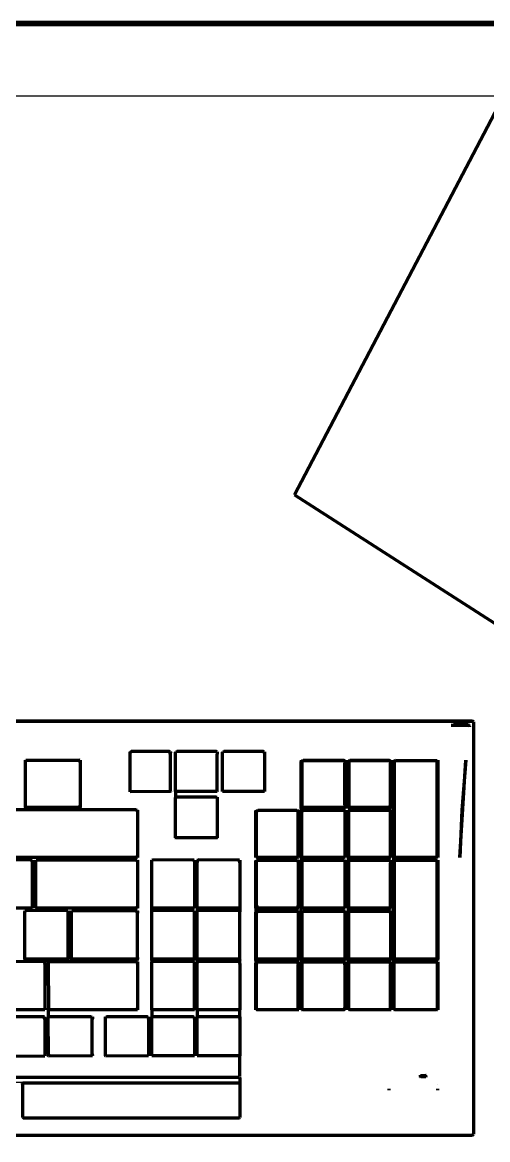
# Model space of a CAD drawing. Header units: millimetres. Extents: x 4307 to 31003, y 2809 to 20009.
# Drawn here: x 16551.8 to 16681.9, y 13440.3 to 13752.7 of the extents above; entities that cross this region are included whole.
import ezdxf

# ---------------------------------------------------------------- set-up
doc = ezdxf.new("R2010")
doc.units = ezdxf.units.MM
doc.layers.add('ProfileEdges', color=7, linetype='Continuous')

msp = doc.modelspace()

# ---------------------------------------------------------------- linework, layer by layer
for p, q in [((16676.47, 13556.34), (16676.76, 13555.96)), ((16676.79, 13556.16), (16676.81, 13555.97)), ((16677.63, 13557.11), (16677.47, 13557.26)), ((16677.63, 13557.11), (16677.63, 13549.82)), ((16677.74, 13556.96), (16677.63, 13557.11)), ((16677.74, 13556.96), (16677.74, 13548.65)), ((16676.76, 13555.96), (16676.81, 13555.97)), ((16676.81, 13555.93), (16676.81, 13555.97)), ((16581.93, 13548.75), (16582.06, 13548.74)), ((16582.09, 13548.75), (16582.27, 13548.75)), ((16592.9, 13548.78), (16593.16, 13548.78)), ((16593.16, 13548.78), (16593.25, 13548.78)), ((16594.63, 13548.78), (16594.71, 13548.78)), ((16605.97, 13548.78), (16606.23, 13548.78)), ((16606.23, 13548.78), (16606.32, 13548.78)), ((16607.76, 13548.78), (16607.85, 13548.78)), ((16607.76, 13548.44), (16607.85, 13548.44)), ((16619.15, 13548.78), (16619.41, 13548.78)), ((16619.41, 13548.78), (16619.49, 13548.78)), ((16619.41, 13548.44), (16619.49, 13548.44)), ((16552.68, 13546.4), (16552.76, 13546.4)), ((16552.68, 13546.06), (16552.76, 13546.06)), ((16567.85, 13546.38), (16567.98, 13546.4)), ((16567.9, 13546.06), (16567.98, 13546.06)), ((16629.78, 13546.4), (16642.17, 13546.4)), ((16629.78, 13546.06), (16630, 13546.06)), ((16630, 13546.06), (16641.93, 13546.06)), ((16641.93, 13546.06), (16642.17, 13546.06)), ((16642.85, 13546.4), (16654.87, 13546.4)), ((16642.85, 13546.06), (16643.08, 13546.06)), ((16643.08, 13546.06), (16654.63, 13546.06)), ((16654.63, 13546.06), (16654.87, 13546.06)), ((16655.56, 13546.4), (16667.92, 13546.4)), ((16655.56, 13546.06), (16655.81, 13546.06)), ((16655.81, 13546.06), (16667.66, 13546.06)), ((16667.66, 13546.06), (16667.92, 13546.06)), ((16594.63, 13536.04), (16594.71, 13536.04)), ((16594.71, 13536.04), (16605.97, 13536.07)), ((16606.23, 13536.04), (16606.32, 13536.04)), ((16606.25, 13535.7), (16606.32, 13535.7)), ((16583.65, 13532.48), (16583.8, 13532.48)), ((16583.86, 13532.47), (16583.99, 13532.48)), ((16583.9, 13532.15), (16583.99, 13532.15)), ((16617.1, 13532.48), (16629.1, 13532.48)), ((16617.1, 13532.15), (16617.33, 13532.15)), ((16617.33, 13532.15), (16617.62, 13532.15)), ((16628.58, 13532.15), (16628.88, 13532.15)), ((16628.88, 13532.15), (16629.1, 13532.15)), ((16629.78, 13532.48), (16642.17, 13532.48)), ((16629.78, 13532.15), (16630.03, 13532.15)), ((16630.03, 13532.15), (16630.3, 13532.15)), ((16641.66, 13532.15), (16641.95, 13532.15)), ((16641.95, 13532.15), (16642.17, 13532.15)), ((16642.85, 13532.48), (16654.87, 13532.48)), ((16642.85, 13532.15), (16643.1, 13532.15)), ((16643.1, 13532.15), (16643.37, 13532.15)), ((16654.36, 13532.15), (16654.65, 13532.15)), ((16654.65, 13532.15), (16654.87, 13532.15)), ((16542.73, 13518.49), (16554.33, 13518.52)), ((16554.54, 13518.47), (16554.67, 13518.49)), ((16554.67, 13518.15), (16554.58, 13518.15)), ((16555.61, 13518.49), (16555.69, 13518.49)), ((16555.61, 13518.15), (16555.69, 13518.15)), ((16583.86, 13518.47), (16583.99, 13518.49)), ((16583.9, 13518.15), (16583.99, 13518.15)), ((16588, 13518.49), (16588.08, 13518.49)), ((16588.08, 13518.49), (16599.62, 13518.52)), ((16599.83, 13518.47), (16599.96, 13518.49)), ((16599.88, 13518.15), (16599.96, 13518.15)), ((16600.65, 13518.49), (16600.78, 13518.47)), ((16600.65, 13518.15), (16600.99, 13518.15)), ((16600.81, 13518.49), (16612.27, 13518.52)), ((16612.27, 13518.15), (16612.54, 13518.15)), ((16612.48, 13518.47), (16612.61, 13518.49)), ((16612.54, 13518.15), (16612.61, 13518.15)), ((16617.1, 13518.49), (16629.1, 13518.49)), ((16617.1, 13518.15), (16617.33, 13518.15)), ((16617.33, 13518.15), (16617.62, 13518.15)), ((16628.58, 13518.15), (16628.86, 13518.15)), ((16628.86, 13518.15), (16629.1, 13518.15)), ((16629.78, 13518.49), (16642.17, 13518.49)), ((16629.78, 13518.15), (16630, 13518.15)), ((16630, 13518.15), (16630.3, 13518.15)), ((16641.66, 13518.15), (16641.95, 13518.15)), ((16641.95, 13518.15), (16642.17, 13518.15)), ((16642.85, 13518.49), (16654.87, 13518.49)), ((16642.85, 13518.15), (16643.08, 13518.15)), ((16643.08, 13518.15), (16643.37, 13518.15)), ((16654.36, 13518.15), (16654.63, 13518.15)), ((16654.63, 13518.15), (16654.87, 13518.15)), ((16655.56, 13518.49), (16667.92, 13518.49)), ((16655.56, 13518.15), (16655.83, 13518.15)), ((16655.99, 13518.15), (16656.07, 13518.15)), ((16667.4, 13518.15), (16667.66, 13518.15)), ((16667.66, 13518.15), (16667.92, 13518.15)), ((16552.5, 13504.32), (16552.58, 13504.32)), ((16552.58, 13504.32), (16564.3, 13504.35)), ((16564.55, 13504.32), (16564.64, 13504.32)), ((16564.55, 13503.98), (16564.64, 13503.98)), ((16565.58, 13504.32), (16565.67, 13504.32)), ((16583.86, 13504.3), (16583.99, 13504.32)), ((16583.9, 13503.98), (16583.99, 13503.98)), ((16588, 13504.32), (16588.08, 13504.32)), ((16588.08, 13504.32), (16599.62, 13504.35)), ((16599.87, 13503.98), (16599.96, 13503.98)), ((16599.88, 13504.32), (16599.96, 13504.32)), ((16600.65, 13504.32), (16600.73, 13504.32)), ((16600.65, 13503.98), (16600.99, 13503.98)), ((16600.73, 13504.32), (16612.27, 13504.35)), ((16612.27, 13503.98), (16612.61, 13503.98)), ((16612.53, 13504.32), (16612.61, 13504.32)), ((16617.1, 13504.32), (16629.1, 13504.32)), ((16617.1, 13503.98), (16617.33, 13503.98)), ((16617.33, 13503.98), (16628.88, 13503.98)), ((16628.88, 13503.98), (16629.1, 13503.98)), ((16629.78, 13504.32), (16642.17, 13504.32)), ((16629.78, 13503.98), (16630, 13503.98)), ((16630, 13503.98), (16641.95, 13503.98)), ((16641.95, 13503.98), (16642.17, 13503.98)), ((16642.85, 13504.32), (16654.87, 13504.32)), ((16642.85, 13503.98), (16643.08, 13503.98)), ((16643.08, 13503.98), (16654.65, 13503.98)), ((16654.65, 13503.98), (16654.87, 13503.98)), ((16612.59, 13490.89), (16612.61, 13490.78)), ((16557.81, 13490.02), (16557.96, 13490.02)), ((16558.02, 13490.01), (16558.15, 13490.02)), ((16558.15, 13489.69), (16558.06, 13489.69)), ((16559.08, 13490.02), (16559.21, 13490.01)), ((16559.27, 13490.02), (16559.42, 13490.02)), ((16583.65, 13490.02), (16583.8, 13490.02)), ((16583.86, 13490.01), (16583.99, 13490.02)), ((16583.9, 13489.69), (16583.99, 13489.69)), ((16588, 13490.02), (16588.12, 13490.01)), ((16599.62, 13490.02), (16599.88, 13490.03)), ((16599.87, 13489.69), (16599.96, 13489.69)), ((16599.88, 13490.03), (16599.96, 13490.02)), ((16600.65, 13490.02), (16600.73, 13490.03)), ((16600.65, 13489.69), (16600.99, 13489.69)), ((16600.73, 13490.03), (16600.99, 13490.02)), ((16612.27, 13490.02), (16612.42, 13490.02)), ((16612.27, 13489.69), (16612.54, 13489.69)), ((16612.48, 13490.01), (16612.61, 13490.02)), ((16612.54, 13489.69), (16612.61, 13489.69)), ((16612.61, 13489.69), (16612.59, 13489.39)), ((16612.61, 13490.02), (16612.61, 13489.69)), ((16617.1, 13490.02), (16629.1, 13490.02)), ((16617.1, 13489.69), (16617.33, 13489.69)), ((16617.33, 13489.69), (16617.62, 13489.69)), ((16628.58, 13489.69), (16628.86, 13489.69)), ((16628.86, 13489.69), (16629.1, 13489.69)), ((16629.78, 13490.02), (16642.17, 13490.02)), ((16629.78, 13489.69), (16630, 13489.69)), ((16630, 13489.69), (16630.3, 13489.69)), ((16641.66, 13489.69), (16641.89, 13489.69)), ((16641.89, 13489.69), (16642.17, 13489.69)), ((16642.85, 13490.02), (16654.87, 13490.02)), ((16642.85, 13489.69), (16643.08, 13489.69)), ((16643.08, 13489.69), (16643.37, 13489.69)), ((16654.36, 13489.69), (16654.63, 13489.69)), ((16654.63, 13489.69), (16654.87, 13489.69)), ((16655.56, 13490.02), (16667.92, 13490.02)), ((16655.56, 13489.69), (16655.78, 13489.69)), ((16655.78, 13489.69), (16655.83, 13489.69)), ((16655.99, 13489.69), (16656.07, 13489.69)), ((16667.4, 13489.69), (16667.7, 13489.69)), ((16667.7, 13489.69), (16667.92, 13489.69)), ((16546.16, 13474.63), (16558.06, 13474.63)), ((16558.06, 13474.63), (16558.15, 13474.63)), ((16558.06, 13474.29), (16558.15, 13474.29)), ((16559.08, 13474.63), (16559.16, 13474.63)), ((16559.16, 13474.63), (16571.06, 13474.66)), ((16571.06, 13474.29), (16571.34, 13474.29)), ((16571.28, 13474.61), (16571.41, 13474.63)), ((16571.34, 13474.29), (16571.41, 13474.29)), ((16575.07, 13474.63), (16575.16, 13474.63)), ((16575.16, 13474.63), (16587.02, 13474.63)), ((16587.02, 13474.63), (16587.11, 13474.63)), ((16587.02, 13474.29), (16587.11, 13474.29)), ((16588, 13474.63), (16588.08, 13474.63)), ((16588.08, 13474.63), (16599.88, 13474.63)), ((16599.87, 13474.29), (16599.96, 13474.29)), ((16599.88, 13474.63), (16599.96, 13474.63)), ((16600.65, 13474.63), (16600.73, 13474.63)), ((16600.65, 13474.29), (16600.99, 13474.29)), ((16600.73, 13474.63), (16612.53, 13474.63)), ((16612.27, 13474.29), (16612.56, 13474.29)), ((16612.53, 13474.63), (16612.61, 13474.63)), ((16612.56, 13474.29), (16612.61, 13474.29)), ((16410.7, 13457.62), (16612.48, 13457.62)), ((16612.48, 13456.29), (16410.7, 13456.29)), ((16612.48, 13456.47), (16612.48, 13457.62)), ((16612.48, 13456.18), (16612.48, 13456.29)), ((16612.48, 13455.85), (16612.48, 13456.18)), ((16663.09, 13458.22), (16664.63, 13458.22)), ((16663.2, 13458.4), (16663.13, 13458.33)), ((16664.63, 13458.33), (16664.56, 13458.4)), ((16664.69, 13458.22), (16664.63, 13458.22))]:
    msp.add_line(p, q)
msp.add_lwpolyline([(14569.22, 13732.12), (17092.49, 13732.12), (17092.49, 12487.45), (14569.22, 12487.45)], close=True)
at = {"layer": 'ProfileEdges', "lineweight": 211}
for p, q in [((16851.15, 13752.69), (16365.97, 13752.69)), ((16832.71, 13752.47), (16384.41, 13752.47)), ((16384.44, 13752.09), (16832.68, 13752.09)), ((16627.87, 13620.57), (16685.86, 13731.17)), ((16627.87, 13620.57), (16693.27, 13578.61)), ((16378.64, 13557.45), (16677.52, 13557.45)), ((16378.76, 13557.34), (16677.4, 13557.34)), ((16671.67, 13556.19), (16676.48, 13556.19)), ((16672.47, 13556.34), (16672.28, 13556.3)), ((16676.42, 13556.34), (16672.47, 13556.34)), ((16676.42, 13556.3), (16672.47, 13556.34)), ((16676.42, 13556.3), (16676.42, 13556.34)), ((16676.48, 13556.19), (16676.42, 13556.3)), ((16676.48, 13556.19), (16676.66, 13556)), ((16677.4, 13557.34), (16677.47, 13557.26)), ((16677.65, 13557.31), (16677.47, 13557.26)), ((16677.52, 13557.45), (16677.65, 13557.31)), ((16677.65, 13557.31), (16677.69, 13557.31)), ((16677.87, 13557.12), (16677.69, 13557.31)), ((16677.87, 13557.12), (16677.87, 13441.84)), ((16676.66, 13556), (16676.66, 13555.76)), ((16676.76, 13555.96), (16676.66, 13556)), ((16676.76, 13555.96), (16676.76, 13555.87)), ((16581.95, 13548.49), (16581.93, 13548.75)), ((16581.95, 13548.49), (16581.93, 13548.42)), ((16581.95, 13538.08), (16581.93, 13548.42)), ((16582.06, 13548.74), (16581.95, 13548.49)), ((16582.09, 13548.75), (16582.06, 13548.74)), ((16582.27, 13548.84), (16582.09, 13548.75)), ((16592.9, 13548.87), (16582.27, 13548.84)), ((16593.16, 13548.78), (16592.9, 13548.87)), ((16593.16, 13548.78), (16593.16, 13548.53)), ((16593.23, 13548.52), (16593.16, 13548.78)), ((16593.16, 13548.13), (16593.16, 13548.44)), ((16593.25, 13548.78), (16593.23, 13548.52)), ((16593.25, 13548.44), (16593.23, 13548.52)), ((16593.23, 13538.13), (16593.25, 13548.44)), ((16594.63, 13548.78), (16594.65, 13548.52)), ((16594.65, 13548.52), (16594.63, 13548.44)), ((16594.65, 13537.76), (16594.63, 13548.44)), ((16594.65, 13548.52), (16594.71, 13548.78)), ((16594.71, 13548.78), (16594.82, 13548.78)), ((16594.97, 13548.87), (16594.82, 13548.78)), ((16605.97, 13548.82), (16594.97, 13548.87)), ((16606.23, 13548.78), (16605.97, 13548.82)), ((16606.23, 13548.78), (16606.3, 13548.52)), ((16606.32, 13548.78), (16606.3, 13548.52)), ((16606.3, 13548.52), (16606.32, 13548.44)), ((16606.32, 13548.44), (16606.3, 13548.14)), ((16606.3, 13537.76), (16606.3, 13548.14)), ((16607.76, 13548.78), (16607.78, 13548.52)), ((16607.78, 13548.52), (16607.76, 13548.44)), ((16607.78, 13548.14), (16607.76, 13548.44)), ((16607.78, 13548.52), (16607.85, 13548.78)), ((16607.78, 13537.76), (16607.78, 13548.14)), ((16607.85, 13548.78), (16607.95, 13548.78)), ((16607.95, 13548.78), (16608.1, 13548.87)), ((16619.15, 13548.87), (16608.1, 13548.87)), ((16619.41, 13548.78), (16619.15, 13548.87)), ((16619.41, 13548.78), (16619.41, 13548.44)), ((16619.41, 13548.44), (16619.47, 13548.14)), ((16619.49, 13548.44), (16619.47, 13548.14)), ((16619.47, 13548.14), (16619.47, 13538.13)), ((16619.49, 13548.78), (16619.49, 13548.44)), ((16552.7, 13546.14), (16552.68, 13546.4)), ((16552.68, 13546.06), (16552.7, 13546.14)), ((16552.7, 13545.76), (16552.68, 13546.06)), ((16552.7, 13546.14), (16552.76, 13546.4)), ((16552.7, 13533.35), (16552.7, 13545.76)), ((16552.76, 13546.4), (16553.02, 13546.44)), ((16553.02, 13546.44), (16567.64, 13546.44)), ((16567.85, 13546.38), (16567.64, 13546.44)), ((16567.9, 13546.16), (16567.85, 13546.38)), ((16567.9, 13546.16), (16567.9, 13546.06)), ((16567.9, 13546.06), (16567.96, 13545.76)), ((16567.98, 13546.06), (16567.96, 13545.76)), ((16567.96, 13545.76), (16567.96, 13533.73)), ((16567.98, 13546.4), (16567.98, 13546.06)), ((16629.78, 13546.4), (16629.78, 13546.06)), ((16629.78, 13533.23), (16629.78, 13546.06)), ((16629.98, 13545.95), (16630, 13546.06)), ((16629.98, 13545.95), (16629.98, 13533.54)), ((16630, 13546.06), (16630.04, 13546.21)), ((16630.04, 13546.21), (16630.3, 13546.3)), ((16641.66, 13546.3), (16630.3, 13546.3)), ((16641.91, 13546.21), (16641.66, 13546.3)), ((16641.91, 13546.21), (16641.93, 13546.06)), ((16641.93, 13546.06), (16641.98, 13545.58)), ((16641.98, 13533.91), (16641.98, 13545.58)), ((16642.17, 13546.4), (16642.17, 13546.06)), ((16642.17, 13546.06), (16642.17, 13533.23)), ((16642.85, 13546.4), (16642.85, 13546.06)), ((16642.85, 13533.23), (16642.85, 13546.06)), ((16643.05, 13545.95), (16643.08, 13546.06)), ((16643.05, 13545.95), (16643.05, 13533.54)), ((16643.08, 13546.06), (16643.11, 13546.21)), ((16643.11, 13546.21), (16643.37, 13546.3)), ((16654.36, 13546.3), (16643.37, 13546.3)), ((16654.62, 13546.21), (16654.36, 13546.3)), ((16654.62, 13546.21), (16654.63, 13546.06)), ((16654.63, 13546.06), (16654.68, 13545.58)), ((16654.68, 13533.91), (16654.68, 13545.58)), ((16654.87, 13546.4), (16654.87, 13546.06)), ((16654.87, 13546.06), (16654.87, 13533.23)), ((16655.56, 13546.4), (16655.56, 13546.06)), ((16655.56, 13519.24), (16655.56, 13546.06)), ((16655.81, 13546.21), (16656.07, 13546.3)), ((16655.81, 13546.06), (16655.81, 13546.21)), ((16655.81, 13519.28), (16655.81, 13546.06)), ((16667.4, 13546.25), (16656.07, 13546.3)), ((16667.66, 13546.21), (16667.4, 13546.25)), ((16667.66, 13546.06), (16667.66, 13546.21)), ((16667.66, 13546.06), (16667.66, 13519.28)), ((16667.92, 13546.4), (16667.92, 13546.06)), ((16667.92, 13546.06), (16667.92, 13519.24)), ((16674.11, 13519.18), (16675.73, 13546.45)), ((16675.73, 13546.45), (16674.61, 13532.48)), ((16581.93, 13537.59), (16581.95, 13538.08)), ((16582, 13537.59), (16581.93, 13537.59)), ((16581.95, 13538.08), (16582, 13537.59)), ((16593.17, 13537.64), (16582, 13537.59)), ((16593.17, 13537.64), (16593.23, 13537.76)), ((16593.25, 13537.64), (16593.17, 13537.64)), ((16593.23, 13537.76), (16593.23, 13538.13)), ((16593.23, 13537.76), (16593.25, 13537.64)), ((16594.63, 13537.64), (16594.65, 13537.76)), ((16594.68, 13537.64), (16594.63, 13537.64)), ((16594.63, 13537.64), (16594.63, 13536.04)), ((16594.68, 13537.64), (16594.65, 13537.76)), ((16594.71, 13537.64), (16594.68, 13537.64)), ((16594.71, 13538.15), (16594.71, 13537.64)), ((16606.27, 13537.63), (16594.71, 13537.64)), ((16606.3, 13537.76), (16606.27, 13537.63)), ((16606.32, 13537.64), (16606.27, 13537.63)), ((16606.3, 13537.76), (16606.32, 13537.64)), ((16607.76, 13537.64), (16607.78, 13537.76)), ((16607.81, 13537.64), (16607.76, 13537.64)), ((16607.81, 13537.64), (16607.78, 13537.76)), ((16619.39, 13537.64), (16607.81, 13537.64)), ((16619.39, 13537.64), (16619.41, 13537.74)), ((16619.49, 13537.64), (16619.39, 13537.64)), ((16619.47, 13538.13), (16619.41, 13537.74)), ((16619.47, 13538.13), (16619.49, 13537.64)), ((16594.63, 13536.04), (16594.63, 13536)), ((16594.63, 13536), (16594.65, 13535.78)), ((16594.63, 13535.7), (16594.65, 13535.78)), ((16594.65, 13524.8), (16594.63, 13535.7)), ((16594.65, 13535.78), (16594.71, 13536.04)), ((16594.97, 13536.13), (16594.71, 13536.04)), ((16605.97, 13536.07), (16594.97, 13536.13)), ((16605.97, 13536.07), (16606.23, 13536.04)), ((16606.23, 13536.04), (16606.25, 13535.7)), ((16606.25, 13535.7), (16606.3, 13535.4)), ((16606.32, 13535.7), (16606.3, 13535.4)), ((16606.3, 13535.4), (16606.3, 13525.18)), ((16606.32, 13536.04), (16606.32, 13535.7)), ((16583.65, 13532.52), (16549.66, 13532.52)), ((16552.68, 13533.23), (16552.7, 13533.35)), ((16552.68, 13533.23), (16552.68, 13532.9)), ((16552.73, 13533.23), (16552.68, 13533.23)), ((16567.98, 13532.9), (16552.68, 13532.9)), ((16552.7, 13533.35), (16552.73, 13533.23)), ((16552.73, 13533.23), (16552.76, 13533.09)), ((16567.91, 13533.23), (16552.73, 13533.23)), ((16552.76, 13533.09), (16553.02, 13533)), ((16567.64, 13533), (16553.02, 13533)), ((16567.64, 13533), (16567.9, 13533.09)), ((16567.9, 13533.09), (16567.91, 13533.23)), ((16567.91, 13533.23), (16567.96, 13533.73)), ((16567.98, 13533.23), (16567.91, 13533.23)), ((16567.96, 13533.73), (16567.98, 13533.23)), ((16567.98, 13532.9), (16567.98, 13533.23)), ((16583.65, 13532.52), (16583.8, 13532.48)), ((16583.8, 13532.48), (16583.86, 13532.47)), ((16583.86, 13532.47), (16583.9, 13532.24)), ((16583.9, 13532.24), (16583.9, 13532.15)), ((16583.9, 13532.15), (16583.97, 13531.84)), ((16583.99, 13532.15), (16583.97, 13531.84)), ((16583.97, 13531.84), (16583.97, 13519.73)), ((16583.99, 13532.48), (16583.99, 13532.15)), ((16617.1, 13532.48), (16617.1, 13532.15)), ((16617.1, 13519.24), (16617.1, 13532.15)), ((16617.3, 13532.03), (16617.33, 13532.15)), ((16617.3, 13519.54), (16617.3, 13532.03)), ((16617.33, 13532.15), (16617.36, 13532.29)), ((16617.36, 13532.29), (16617.62, 13532.39)), ((16628.58, 13532.39), (16617.62, 13532.39)), ((16628.58, 13532.39), (16628.84, 13532.29)), ((16628.88, 13532.15), (16628.84, 13532.29)), ((16628.91, 13532.03), (16628.88, 13532.15)), ((16628.91, 13519.54), (16628.91, 13532.03)), ((16629.1, 13532.48), (16629.1, 13532.15)), ((16629.1, 13532.15), (16629.1, 13519.24)), ((16629.78, 13532.9), (16629.78, 13533.23)), ((16630.2, 13533.23), (16629.78, 13533.23)), ((16642.17, 13532.9), (16629.78, 13532.9)), ((16629.78, 13532.9), (16629.78, 13532.48)), ((16629.78, 13532.48), (16629.78, 13532.15)), ((16629.78, 13519.24), (16629.78, 13532.15)), ((16630.08, 13533.29), (16629.98, 13533.54)), ((16630.03, 13532.15), (16629.98, 13532.03)), ((16629.98, 13519.54), (16629.98, 13532.03)), ((16630.08, 13532.28), (16630.03, 13532.15)), ((16630.2, 13533.23), (16630.08, 13533.29)), ((16630.3, 13532.39), (16630.08, 13532.28)), ((16630.3, 13533.18), (16630.2, 13533.23)), ((16640.24, 13533.23), (16630.2, 13533.23)), ((16640.24, 13533.23), (16630.3, 13533.18)), ((16641.66, 13532.39), (16630.3, 13532.39)), ((16641.66, 13533.24), (16640.24, 13533.23)), ((16641.87, 13533.29), (16641.66, 13533.24)), ((16642.17, 13533.23), (16641.66, 13533.24)), ((16641.66, 13532.39), (16641.91, 13532.29)), ((16641.91, 13533.52), (16641.87, 13533.29)), ((16641.98, 13533.91), (16641.91, 13533.52)), ((16641.95, 13532.15), (16641.91, 13532.29)), ((16641.98, 13532.03), (16641.95, 13532.15)), ((16641.98, 13532.03), (16641.98, 13519.54)), ((16642.17, 13533.23), (16642.17, 13532.9)), ((16642.17, 13532.48), (16642.17, 13532.15)), ((16642.17, 13532.15), (16642.17, 13519.24)), ((16642.85, 13532.9), (16642.85, 13533.23)), ((16643.27, 13533.23), (16642.85, 13533.23)), ((16654.87, 13532.9), (16642.85, 13532.9)), ((16642.85, 13532.48), (16642.85, 13532.15)), ((16642.85, 13519.24), (16642.85, 13532.15)), ((16643.15, 13533.29), (16643.05, 13533.54)), ((16643.1, 13532.15), (16643.05, 13532.03)), ((16643.05, 13519.54), (16643.05, 13532.03)), ((16643.15, 13532.28), (16643.1, 13532.15)), ((16643.27, 13533.23), (16643.15, 13533.29)), ((16643.37, 13532.39), (16643.15, 13532.28)), ((16643.37, 13533.18), (16643.27, 13533.23)), ((16652.99, 13533.23), (16643.27, 13533.23)), ((16652.99, 13533.23), (16643.37, 13533.18)), ((16654.36, 13532.39), (16643.37, 13532.39)), ((16654.36, 13533.24), (16652.99, 13533.23)), ((16654.57, 13533.29), (16654.36, 13533.24)), ((16654.87, 13533.23), (16654.36, 13533.24)), ((16654.36, 13532.39), (16654.62, 13532.29)), ((16654.62, 13533.52), (16654.57, 13533.29)), ((16654.62, 13533.52), (16654.68, 13533.91)), ((16654.65, 13532.15), (16654.62, 13532.29)), ((16654.68, 13532.03), (16654.65, 13532.15)), ((16654.68, 13519.54), (16654.68, 13532.03)), ((16654.87, 13533.23), (16654.87, 13532.9)), ((16654.87, 13532.48), (16654.87, 13532.15)), ((16654.87, 13532.15), (16654.87, 13519.24)), ((16674.61, 13532.48), (16674.11, 13519.18)), ((16606.3, 13525.18), (16606.23, 13524.79)), ((16606.3, 13525.18), (16606.32, 13524.69)), ((16594.63, 13524.69), (16594.65, 13524.8)), ((16594.68, 13524.69), (16594.63, 13524.69)), ((16594.65, 13524.8), (16594.68, 13524.69)), ((16606.21, 13524.69), (16594.68, 13524.69)), ((16606.21, 13524.69), (16606.23, 13524.79)), ((16606.32, 13524.69), (16606.21, 13524.69)), ((16583.92, 13519.24), (16549.4, 13519.23)), ((16583.92, 13519.24), (16583.97, 13519.73)), ((16583.99, 13519.24), (16583.92, 13519.24)), ((16583.97, 13519.73), (16583.99, 13519.24)), ((16617.36, 13519.28), (16617.1, 13519.24)), ((16617.3, 13519.54), (16617.36, 13519.28)), ((16617.36, 13519.28), (16617.48, 13519.24)), ((16628.72, 13519.24), (16617.48, 13519.24)), ((16628.72, 13519.24), (16628.84, 13519.28)), ((16628.84, 13519.28), (16628.91, 13519.54)), ((16629.1, 13519.24), (16628.84, 13519.28)), ((16629.78, 13519.24), (16629.78, 13518.49)), ((16630.2, 13519.24), (16629.78, 13519.24)), ((16629.98, 13519.54), (16630.08, 13519.3)), ((16630.2, 13519.24), (16630.08, 13519.3)), ((16641.79, 13519.24), (16630.2, 13519.24)), ((16641.91, 13519.28), (16641.79, 13519.24)), ((16641.91, 13519.28), (16641.98, 13519.54)), ((16642.17, 13519.24), (16641.91, 13519.28)), ((16642.85, 13519.24), (16642.85, 13518.49)), ((16643.27, 13519.24), (16642.85, 13519.24)), ((16643.05, 13519.54), (16643.15, 13519.3)), ((16643.27, 13519.24), (16643.15, 13519.3)), ((16654.5, 13519.24), (16643.27, 13519.24)), ((16654.5, 13519.24), (16654.62, 13519.28)), ((16654.62, 13519.28), (16654.68, 13519.54)), ((16654.87, 13519.24), (16654.62, 13519.28)), ((16655.81, 13519.28), (16655.56, 13519.24)), ((16655.56, 13519.24), (16655.56, 13518.49)), ((16655.93, 13519.24), (16655.81, 13519.28)), ((16667.54, 13519.24), (16655.93, 13519.24)), ((16667.66, 13519.28), (16667.54, 13519.24)), ((16667.92, 13519.24), (16667.66, 13519.28)), ((16554.33, 13518.52), (16542.98, 13518.58)), ((16554.54, 13518.47), (16554.33, 13518.52)), ((16554.54, 13518.47), (16554.58, 13518.24)), ((16554.58, 13518.15), (16554.58, 13518.24)), ((16554.65, 13517.85), (16554.58, 13518.15)), ((16554.67, 13518.15), (16554.65, 13517.85)), ((16554.65, 13505.56), (16554.65, 13517.85)), ((16554.67, 13518.49), (16554.67, 13518.15)), ((16555.61, 13518.49), (16555.63, 13518.23)), ((16555.63, 13518.23), (16555.61, 13518.15)), ((16555.63, 13517.85), (16555.61, 13518.15)), ((16555.63, 13518.23), (16555.69, 13518.49)), ((16555.63, 13505.18), (16555.63, 13517.85)), ((16555.95, 13518.52), (16555.69, 13518.49)), ((16583.65, 13518.52), (16555.95, 13518.52)), ((16583.65, 13518.52), (16583.86, 13518.47)), ((16583.86, 13518.47), (16583.9, 13518.24)), ((16583.9, 13518.24), (16583.9, 13518.15)), ((16583.9, 13518.15), (16583.97, 13517.85)), ((16583.99, 13518.15), (16583.97, 13517.85)), ((16583.97, 13517.85), (16583.97, 13505.56)), ((16583.99, 13518.49), (16583.99, 13518.15)), ((16588.02, 13518.23), (16588, 13518.49)), ((16588.02, 13518.23), (16588, 13518.15)), ((16588.02, 13505.56), (16588, 13518.15)), ((16588.02, 13518.23), (16588.08, 13518.49)), ((16588.08, 13518.49), (16588.34, 13518.58)), ((16599.62, 13518.52), (16588.34, 13518.58)), ((16599.83, 13518.47), (16599.62, 13518.52)), ((16599.88, 13518.24), (16599.83, 13518.47)), ((16599.88, 13518.24), (16599.88, 13518.15)), ((16599.88, 13518.15), (16599.94, 13517.85)), ((16599.96, 13518.15), (16599.94, 13517.85)), ((16599.94, 13517.85), (16599.94, 13505.56)), ((16599.96, 13518.49), (16599.96, 13518.15)), ((16600.67, 13518.23), (16600.65, 13518.49)), ((16600.67, 13518.23), (16600.65, 13518.15)), ((16600.65, 13518.15), (16600.67, 13517.85)), ((16600.78, 13518.47), (16600.67, 13518.23)), ((16600.67, 13505.18), (16600.67, 13517.85)), ((16600.81, 13518.49), (16600.78, 13518.47)), ((16600.99, 13518.58), (16600.81, 13518.49)), ((16612.27, 13518.52), (16600.99, 13518.58)), ((16612.48, 13518.47), (16612.27, 13518.52)), ((16612.48, 13518.47), (16612.53, 13518.24)), ((16612.54, 13518.15), (16612.53, 13518.24)), ((16612.59, 13517.85), (16612.54, 13518.15)), ((16612.61, 13518.15), (16612.59, 13517.85)), ((16612.59, 13517.85), (16612.59, 13505.56)), ((16612.61, 13518.49), (16612.61, 13518.15)), ((16617.1, 13518.49), (16617.1, 13518.15)), ((16617.1, 13505.07), (16617.1, 13518.15)), ((16617.3, 13518.04), (16617.33, 13518.15)), ((16617.3, 13505.37), (16617.3, 13518.04)), ((16617.33, 13518.15), (16617.36, 13518.3)), ((16617.62, 13518.39), (16617.36, 13518.3)), ((16628.58, 13518.34), (16617.62, 13518.39)), ((16628.58, 13518.34), (16628.84, 13518.3)), ((16628.84, 13518.3), (16628.86, 13518.15)), ((16628.86, 13518.15), (16628.91, 13517.66)), ((16628.91, 13517.66), (16628.91, 13505.75)), ((16629.1, 13518.49), (16629.1, 13518.15)), ((16629.1, 13518.15), (16629.1, 13505.07)), ((16629.78, 13518.15), (16629.78, 13518.49)), ((16629.78, 13505.07), (16629.78, 13518.15)), ((16629.98, 13518.04), (16630, 13518.15)), ((16629.98, 13518.04), (16629.98, 13505.37)), ((16630, 13518.15), (16630.04, 13518.3)), ((16630.04, 13518.3), (16630.3, 13518.39)), ((16641.66, 13518.39), (16630.3, 13518.39)), ((16641.66, 13518.39), (16641.91, 13518.3)), ((16641.95, 13518.15), (16641.91, 13518.3)), ((16641.98, 13518.04), (16641.95, 13518.15)), ((16641.98, 13518.04), (16641.98, 13505.37)), ((16642.17, 13518.49), (16642.17, 13518.15)), ((16642.17, 13518.15), (16642.17, 13505.07)), ((16642.85, 13518.49), (16642.85, 13518.15)), ((16642.85, 13505.07), (16642.85, 13518.15)), ((16643.05, 13518.04), (16643.08, 13518.15)), ((16643.05, 13505.37), (16643.05, 13518.04)), ((16643.08, 13518.15), (16643.11, 13518.3)), ((16643.11, 13518.3), (16643.37, 13518.39)), ((16654.36, 13518.34), (16643.37, 13518.39)), ((16654.62, 13518.3), (16654.36, 13518.34)), ((16654.62, 13518.3), (16654.63, 13518.15)), ((16654.63, 13518.15), (16654.68, 13517.66)), ((16654.68, 13505.75), (16654.68, 13517.66)), ((16654.87, 13518.49), (16654.87, 13518.15)), ((16654.87, 13518.15), (16654.87, 13505.07)), ((16655.56, 13518.49), (16655.56, 13518.15)), ((16655.56, 13490.78), (16655.56, 13518.15)), ((16656.07, 13518.39), (16655.81, 13518.3)), ((16655.83, 13518.15), (16655.81, 13518.3)), ((16655.81, 13518.05), (16655.83, 13518.15)), ((16655.81, 13490.82), (16655.81, 13518.05)), ((16667.4, 13518.34), (16656.07, 13518.39)), ((16667.66, 13518.3), (16667.4, 13518.34)), ((16667.66, 13518.15), (16667.66, 13518.3)), ((16667.66, 13518.15), (16667.66, 13490.82)), ((16667.92, 13518.49), (16667.92, 13518.15)), ((16667.92, 13518.15), (16667.92, 13490.78)), ((16554.6, 13505.04), (16542.72, 13505.06)), ((16552.5, 13504.32), (16552.52, 13504.06)), ((16552.52, 13504.06), (16552.5, 13503.98)), ((16552.52, 13490.89), (16552.5, 13503.98)), ((16552.52, 13504.06), (16552.58, 13504.32)), ((16552.58, 13504.32), (16552.84, 13504.41)), ((16564.3, 13504.35), (16552.84, 13504.41)), ((16554.65, 13505.56), (16554.6, 13505.04)), ((16554.67, 13505.07), (16554.6, 13505.04)), ((16554.65, 13505.56), (16554.67, 13505.07)), ((16555.61, 13505.07), (16555.63, 13505.18)), ((16555.68, 13505.06), (16555.61, 13505.07)), ((16555.63, 13505.18), (16555.68, 13505.06)), ((16583.92, 13505.07), (16555.68, 13505.06)), ((16564.55, 13504.32), (16564.3, 13504.35)), ((16564.55, 13504.32), (16564.62, 13504.06)), ((16564.64, 13504.32), (16564.62, 13504.06)), ((16564.64, 13503.98), (16564.62, 13504.06)), ((16564.62, 13503.68), (16564.64, 13503.98)), ((16564.62, 13490.89), (16564.62, 13503.68)), ((16565.58, 13504.32), (16565.61, 13504.06)), ((16565.61, 13504.06), (16565.58, 13503.98)), ((16565.61, 13490.89), (16565.58, 13503.98)), ((16565.61, 13504.06), (16565.67, 13504.32)), ((16565.67, 13504.32), (16565.93, 13504.35)), ((16583.65, 13504.35), (16565.93, 13504.35)), ((16575.79, 13504.73), (16575.37, 13504.73)), ((16579.56, 13504.89), (16579.33, 13504.89)), ((16583.65, 13504.35), (16583.86, 13504.3)), ((16583.9, 13504.07), (16583.86, 13504.3)), ((16583.9, 13503.98), (16583.9, 13504.07)), ((16583.97, 13503.68), (16583.9, 13503.98)), ((16583.92, 13505.07), (16583.97, 13505.56)), ((16583.99, 13505.07), (16583.92, 13505.07)), ((16583.97, 13505.56), (16583.99, 13505.07)), ((16583.99, 13503.98), (16583.97, 13503.68)), ((16583.97, 13491.27), (16583.97, 13503.68)), ((16583.99, 13504.32), (16583.99, 13503.98)), ((16588, 13505.07), (16588.02, 13505.18)), ((16588, 13504.32), (16588, 13505.07)), ((16588.07, 13505.07), (16588, 13505.07)), ((16588.02, 13504.06), (16588, 13504.32)), ((16588, 13503.98), (16588.02, 13504.06)), ((16588.02, 13490.89), (16588, 13503.98)), ((16588.02, 13505.18), (16588.02, 13505.56)), ((16588.07, 13505.07), (16588.02, 13505.18)), ((16588.02, 13504.06), (16588.08, 13504.32)), ((16599.89, 13505.06), (16588.07, 13505.07)), ((16588.08, 13504.32), (16588.34, 13504.41)), ((16599.62, 13504.35), (16588.34, 13504.41)), ((16599.88, 13504.32), (16599.62, 13504.35)), ((16599.88, 13504.32), (16599.94, 13504.06)), ((16599.94, 13505.56), (16599.89, 13505.06)), ((16599.96, 13505.07), (16599.89, 13505.06)), ((16599.94, 13505.56), (16599.96, 13505.07)), ((16599.96, 13504.32), (16599.94, 13504.06)), ((16599.94, 13504.06), (16599.96, 13503.98)), ((16599.94, 13503.68), (16599.96, 13503.98)), ((16599.94, 13490.89), (16599.94, 13503.68)), ((16600.65, 13505.07), (16600.67, 13505.18)), ((16600.72, 13505.07), (16600.65, 13505.07)), ((16600.65, 13505.07), (16600.65, 13504.32)), ((16600.65, 13504.32), (16600.65, 13504.25)), ((16600.65, 13504.25), (16600.67, 13504.06)), ((16600.65, 13503.98), (16600.67, 13504.06)), ((16600.67, 13490.89), (16600.65, 13503.98)), ((16600.67, 13505.18), (16600.72, 13505.07)), ((16600.67, 13504.06), (16600.73, 13504.32)), ((16612.54, 13505.06), (16600.72, 13505.07)), ((16600.73, 13504.32), (16600.99, 13504.41)), ((16612.27, 13504.35), (16600.99, 13504.41)), ((16612.53, 13504.32), (16612.27, 13504.35)), ((16612.53, 13504.32), (16612.59, 13504.06)), ((16612.59, 13505.56), (16612.54, 13505.06)), ((16612.61, 13505.07), (16612.54, 13505.06)), ((16612.59, 13505.56), (16612.61, 13505.07)), ((16612.61, 13504.32), (16612.59, 13504.06)), ((16612.61, 13503.98), (16612.59, 13504.06)), ((16612.59, 13503.68), (16612.61, 13503.98)), ((16612.59, 13490.89), (16612.59, 13503.68)), ((16612.61, 13505.07), (16612.61, 13504.32)), ((16617.36, 13505.11), (16617.1, 13505.07)), ((16617.1, 13505.07), (16617.1, 13504.32)), ((16617.1, 13504.32), (16617.1, 13503.98)), ((16617.1, 13490.78), (16617.1, 13503.98)), ((16617.3, 13505.37), (16617.36, 13505.11)), ((16617.33, 13503.98), (16617.3, 13503.87)), ((16617.3, 13491.08), (16617.3, 13503.87)), ((16617.36, 13504.13), (16617.33, 13503.98)), ((16617.36, 13505.76), (16617.36, 13505.11)), ((16617.48, 13505.07), (16617.36, 13505.11)), ((16617.36, 13504.13), (16617.62, 13504.22)), ((16627.22, 13505.07), (16617.48, 13505.07)), ((16628.58, 13504.17), (16617.62, 13504.22)), ((16628.58, 13505.07), (16627.22, 13505.07)), ((16628.8, 13505.13), (16628.58, 13505.07)), ((16629.1, 13505.07), (16628.58, 13505.07)), ((16628.84, 13504.13), (16628.58, 13504.17)), ((16628.84, 13505.36), (16628.8, 13505.13)), ((16628.84, 13505.36), (16628.91, 13505.75)), ((16628.88, 13503.98), (16628.84, 13504.13)), ((16628.91, 13503.87), (16628.88, 13503.98)), ((16628.91, 13503.87), (16628.91, 13491.08)), ((16629.1, 13504.32), (16629.1, 13503.98)), ((16629.1, 13503.98), (16629.1, 13490.78)), ((16630.2, 13505.07), (16629.78, 13505.07)), ((16629.78, 13504.32), (16629.78, 13505.07)), ((16629.78, 13503.98), (16629.78, 13504.32)), ((16629.78, 13490.78), (16629.78, 13503.98)), ((16630.08, 13505.13), (16629.98, 13505.37)), ((16629.98, 13503.87), (16630, 13503.98)), ((16629.98, 13503.87), (16629.98, 13491.08)), ((16630, 13503.98), (16630.04, 13504.13)), ((16630.04, 13504.13), (16630.3, 13504.22)), ((16630.2, 13505.07), (16630.08, 13505.13)), ((16641.79, 13505.07), (16630.2, 13505.07)), ((16641.66, 13504.22), (16630.3, 13504.22)), ((16641.91, 13504.13), (16641.66, 13504.22)), ((16641.79, 13505.07), (16641.91, 13505.11)), ((16641.91, 13505.11), (16641.98, 13505.37)), ((16642.17, 13505.07), (16641.91, 13505.11)), ((16641.95, 13503.98), (16641.91, 13504.13)), ((16641.98, 13503.87), (16641.95, 13503.98)), ((16641.98, 13503.87), (16641.98, 13491.08)), ((16642.17, 13504.32), (16642.17, 13503.98)), ((16642.17, 13503.98), (16642.17, 13490.78)), ((16642.85, 13505.07), (16642.85, 13504.32)), ((16643.27, 13505.07), (16642.85, 13505.07)), ((16642.85, 13504.32), (16642.85, 13503.98)), ((16642.85, 13490.78), (16642.85, 13503.98)), ((16643.15, 13505.13), (16643.05, 13505.37)), ((16643.05, 13503.87), (16643.08, 13503.98)), ((16643.05, 13491.08), (16643.05, 13503.87)), ((16643.08, 13503.98), (16643.11, 13504.13)), ((16643.37, 13504.22), (16643.11, 13504.13)), ((16643.27, 13505.07), (16643.15, 13505.13)), ((16652.99, 13505.07), (16643.27, 13505.07)), ((16654.36, 13504.17), (16643.37, 13504.22)), ((16654.36, 13505.07), (16652.99, 13505.07)), ((16654.57, 13505.13), (16654.36, 13505.07)), ((16654.87, 13505.07), (16654.36, 13505.07)), ((16654.62, 13504.13), (16654.36, 13504.17)), ((16654.62, 13505.36), (16654.57, 13505.13)), ((16654.62, 13505.36), (16654.68, 13505.75)), ((16654.65, 13503.98), (16654.62, 13504.13)), ((16654.68, 13503.87), (16654.65, 13503.98)), ((16654.68, 13503.87), (16654.68, 13491.08)), ((16654.87, 13504.32), (16654.87, 13503.98)), ((16654.87, 13503.98), (16654.87, 13490.78)), ((16552.5, 13490.78), (16552.52, 13490.89)), ((16552.5, 13490.78), (16552.5, 13490.44)), ((16552.57, 13490.78), (16552.5, 13490.78)), ((16552.57, 13490.78), (16552.52, 13490.89)), ((16552.63, 13490.65), (16552.57, 13490.78)), ((16564.59, 13490.78), (16552.57, 13490.78)), ((16552.84, 13490.54), (16552.63, 13490.65)), ((16564.3, 13490.54), (16552.84, 13490.54)), ((16564.3, 13490.54), (16564.55, 13490.63)), ((16564.59, 13490.78), (16564.55, 13490.63)), ((16564.62, 13490.89), (16564.59, 13490.78)), ((16564.64, 13490.78), (16564.59, 13490.78)), ((16564.62, 13490.89), (16564.64, 13490.78)), ((16564.64, 13490.44), (16564.64, 13490.78)), ((16565.58, 13490.78), (16565.61, 13490.89)), ((16565.58, 13490.78), (16565.58, 13490.44)), ((16565.63, 13490.78), (16565.58, 13490.78)), ((16565.61, 13490.89), (16565.63, 13490.78)), ((16565.63, 13490.78), (16565.67, 13490.63)), ((16583.92, 13490.78), (16565.63, 13490.78)), ((16565.93, 13490.59), (16565.67, 13490.63)), ((16583.65, 13490.59), (16565.93, 13490.59)), ((16583.65, 13490.59), (16583.9, 13490.63)), ((16583.9, 13490.63), (16583.92, 13490.78)), ((16583.92, 13490.78), (16583.97, 13491.27)), ((16583.99, 13490.78), (16583.92, 13490.78)), ((16583.97, 13491.27), (16583.99, 13490.78)), ((16583.99, 13490.44), (16583.99, 13490.78)), ((16588, 13490.78), (16588.02, 13490.89)), ((16588, 13490.44), (16588, 13490.78)), ((16588.07, 13490.78), (16588, 13490.78)), ((16588.07, 13490.78), (16588.02, 13490.89)), ((16588.12, 13490.65), (16588.07, 13490.78)), ((16599.91, 13490.78), (16588.07, 13490.78)), ((16588.34, 13490.54), (16588.12, 13490.65)), ((16599.62, 13490.54), (16588.34, 13490.54)), ((16599.88, 13490.63), (16599.62, 13490.54)), ((16599.91, 13490.78), (16599.88, 13490.63)), ((16599.94, 13490.89), (16599.91, 13490.78)), ((16599.96, 13490.78), (16599.91, 13490.78)), ((16599.91, 13490.78), (16599.96, 13490.5)), ((16599.94, 13490.89), (16599.96, 13490.78)), ((16599.96, 13490.78), (16599.96, 13490.5)), ((16599.96, 13490.5), (16599.96, 13490.44)), ((16600.65, 13490.78), (16600.67, 13490.89)), ((16600.65, 13490.44), (16600.65, 13490.78)), ((16600.7, 13490.78), (16600.65, 13490.78)), ((16600.67, 13490.89), (16600.7, 13490.78)), ((16600.7, 13490.78), (16600.73, 13490.63)), ((16612.56, 13490.78), (16600.7, 13490.78)), ((16600.73, 13490.63), (16600.99, 13490.54)), ((16612.27, 13490.54), (16600.99, 13490.54)), ((16612.53, 13490.63), (16612.27, 13490.54)), ((16612.53, 13490.63), (16612.48, 13490.01)), ((16612.56, 13490.78), (16612.53, 13490.63)), ((16612.59, 13490.89), (16612.56, 13490.78)), ((16612.56, 13490.78), (16612.61, 13490.44)), ((16612.61, 13490.78), (16612.56, 13490.78)), ((16612.61, 13490.44), (16612.61, 13490.78)), ((16617.1, 13490.44), (16617.1, 13490.78)), ((16617.52, 13490.78), (16617.1, 13490.78)), ((16617.4, 13490.84), (16617.3, 13491.08)), ((16617.52, 13490.78), (16617.4, 13490.84)), ((16617.62, 13490.73), (16617.52, 13490.78)), ((16628.72, 13490.78), (16617.52, 13490.78)), ((16628.58, 13490.73), (16617.62, 13490.73)), ((16628.58, 13490.73), (16628.72, 13490.78)), ((16628.72, 13490.78), (16628.84, 13490.82)), ((16628.84, 13490.82), (16628.91, 13491.08)), ((16629.1, 13490.78), (16628.84, 13490.82)), ((16629.1, 13490.78), (16629.1, 13490.44)), ((16629.78, 13490.44), (16629.78, 13490.78)), ((16630.2, 13490.78), (16629.78, 13490.78)), ((16630.08, 13490.84), (16629.98, 13491.08)), ((16630.2, 13490.78), (16630.08, 13490.84)), ((16630.3, 13490.73), (16630.2, 13490.78)), ((16641.79, 13490.78), (16630.2, 13490.78)), ((16641.66, 13490.73), (16630.3, 13490.73)), ((16641.66, 13490.73), (16641.79, 13490.78)), ((16641.79, 13490.78), (16641.91, 13490.82)), ((16641.98, 13491.08), (16641.91, 13490.82)), ((16642.17, 13490.78), (16641.91, 13490.82)), ((16642.17, 13490.78), (16642.17, 13490.44)), ((16642.85, 13490.44), (16642.85, 13490.78)), ((16643.27, 13490.78), (16642.85, 13490.78)), ((16643.15, 13490.84), (16643.05, 13491.08)), ((16643.27, 13490.78), (16643.15, 13490.84)), ((16643.37, 13490.73), (16643.27, 13490.78)), ((16654.5, 13490.78), (16643.27, 13490.78)), ((16654.36, 13490.73), (16643.37, 13490.73)), ((16654.36, 13490.73), (16654.5, 13490.78)), ((16654.5, 13490.78), (16654.62, 13490.82)), ((16654.68, 13491.08), (16654.62, 13490.82)), ((16654.87, 13490.78), (16654.62, 13490.82)), ((16654.87, 13490.78), (16654.87, 13490.44)), ((16655.81, 13490.82), (16655.56, 13490.78)), ((16655.56, 13490.78), (16655.56, 13490.44)), ((16655.93, 13490.78), (16655.81, 13490.82)), ((16656.07, 13490.73), (16655.93, 13490.78)), ((16667.54, 13490.78), (16655.93, 13490.78)), ((16667.4, 13490.73), (16656.07, 13490.73)), ((16667.54, 13490.78), (16667.4, 13490.73)), ((16667.66, 13490.82), (16667.54, 13490.78)), ((16667.92, 13490.78), (16667.66, 13490.82)), ((16667.92, 13490.44), (16667.92, 13490.78)), ((16557.81, 13490.06), (16546.42, 13490.12)), ((16564.64, 13490.44), (16552.5, 13490.44)), ((16557.96, 13490.02), (16557.81, 13490.06)), ((16558.02, 13490.01), (16557.96, 13490.02)), ((16558.06, 13489.78), (16558.02, 13490.01)), ((16558.06, 13489.78), (16558.06, 13489.69)), ((16558.06, 13489.69), (16558.13, 13489.39)), ((16558.15, 13489.69), (16558.13, 13489.39)), ((16558.13, 13489.39), (16558.13, 13477.14)), ((16558.15, 13490.02), (16558.15, 13489.69)), ((16559.08, 13490.02), (16559.1, 13489.76)), ((16559.1, 13489.76), (16559.08, 13489.69)), ((16559.08, 13489.69), (16559.1, 13477.14)), ((16559.21, 13490.01), (16559.1, 13489.76)), ((16559.27, 13490.02), (16559.21, 13490.01)), ((16559.42, 13490.06), (16559.27, 13490.02)), ((16583.65, 13490.06), (16559.42, 13490.06)), ((16583.99, 13490.44), (16565.58, 13490.44)), ((16583.65, 13490.06), (16583.8, 13490.02)), ((16583.8, 13490.02), (16583.86, 13490.01)), ((16583.9, 13489.78), (16583.86, 13490.01)), ((16583.9, 13489.78), (16583.9, 13489.69)), ((16583.9, 13489.69), (16583.97, 13489.39)), ((16583.99, 13489.69), (16583.97, 13489.39)), ((16583.97, 13489.39), (16583.97, 13477.14)), ((16583.99, 13490.02), (16583.99, 13489.69)), ((16599.96, 13490.44), (16588, 13490.44)), ((16588, 13490.44), (16588, 13490.02)), ((16588.02, 13489.76), (16588, 13490.02)), ((16588.02, 13489.76), (16588.12, 13490.01)), ((16588.02, 13476.76), (16588.02, 13489.76)), ((16588.12, 13490.01), (16588.19, 13490.02)), ((16588.34, 13490.12), (16588.19, 13490.02)), ((16599.62, 13490.12), (16588.34, 13490.12)), ((16599.88, 13490.03), (16599.62, 13490.12)), ((16599.88, 13490.03), (16599.94, 13489.76)), ((16599.96, 13490.02), (16599.94, 13489.76)), ((16599.94, 13489.76), (16599.96, 13489.69)), ((16599.94, 13489.39), (16599.96, 13489.69)), ((16599.94, 13476.76), (16599.94, 13489.39)), ((16612.61, 13490.44), (16600.65, 13490.44)), ((16600.65, 13490.44), (16600.65, 13490.02)), ((16600.65, 13489.92), (16600.65, 13490.02)), ((16600.65, 13489.92), (16600.67, 13489.76)), ((16600.67, 13489.76), (16600.65, 13489.69)), ((16600.67, 13489.39), (16600.65, 13489.69)), ((16600.67, 13489.76), (16600.73, 13490.03)), ((16600.67, 13476.76), (16600.67, 13489.39)), ((16600.99, 13490.12), (16600.73, 13490.03)), ((16612.27, 13490.06), (16600.99, 13490.12)), ((16612.42, 13490.02), (16612.27, 13490.06)), ((16612.48, 13490.01), (16612.42, 13490.02)), ((16612.48, 13490.01), (16612.53, 13489.78)), ((16612.53, 13489.78), (16612.54, 13489.69)), ((16612.54, 13489.69), (16612.59, 13489.39)), ((16612.59, 13489.39), (16612.59, 13477.14)), ((16612.61, 13490.02), (16612.61, 13490.44)), ((16629.1, 13490.44), (16617.1, 13490.44)), ((16617.1, 13490.44), (16617.1, 13490.02)), ((16617.1, 13490.02), (16617.1, 13489.69)), ((16617.1, 13476.65), (16617.1, 13489.69)), ((16617.33, 13489.69), (16617.3, 13489.58)), ((16617.3, 13476.95), (16617.3, 13489.58)), ((16617.36, 13489.84), (16617.33, 13489.69)), ((16617.62, 13489.93), (16617.36, 13489.84)), ((16628.58, 13489.87), (16617.62, 13489.93)), ((16628.58, 13489.87), (16628.84, 13489.84)), ((16628.84, 13489.84), (16628.86, 13489.69)), ((16628.86, 13489.69), (16628.91, 13489.2)), ((16628.91, 13477.33), (16628.91, 13489.2)), ((16629.1, 13490.02), (16629.1, 13489.69)), ((16629.1, 13489.69), (16629.1, 13476.65)), ((16642.17, 13490.44), (16629.78, 13490.44)), ((16629.78, 13490.44), (16629.78, 13490.02)), ((16629.78, 13490.02), (16629.78, 13489.69)), ((16629.78, 13476.65), (16629.78, 13489.69)), ((16629.98, 13489.58), (16630, 13489.69)), ((16629.98, 13489.58), (16629.98, 13476.95)), ((16630, 13489.69), (16630.04, 13489.84)), ((16630.04, 13489.84), (16630.3, 13489.93)), ((16641.66, 13489.87), (16630.3, 13489.93)), ((16641.87, 13489.82), (16641.66, 13489.87)), ((16641.89, 13489.69), (16641.87, 13489.82)), ((16641.91, 13489.59), (16641.89, 13489.69)), ((16641.98, 13489.2), (16641.91, 13489.59)), ((16641.98, 13489.2), (16641.98, 13477.33)), ((16642.17, 13490.02), (16642.17, 13489.69)), ((16642.17, 13489.69), (16642.17, 13476.65)), ((16654.87, 13490.44), (16642.85, 13490.44)), ((16642.85, 13490.44), (16642.85, 13490.02)), ((16642.85, 13490.02), (16642.85, 13489.69)), ((16642.85, 13476.65), (16642.85, 13489.69)), ((16643.08, 13489.69), (16643.05, 13489.58)), ((16643.05, 13476.95), (16643.05, 13489.58)), ((16643.11, 13489.84), (16643.08, 13489.69)), ((16643.11, 13489.84), (16643.37, 13489.93)), ((16654.36, 13489.87), (16643.37, 13489.93)), ((16654.36, 13489.87), (16654.62, 13489.84)), ((16654.62, 13489.84), (16654.63, 13489.69)), ((16654.63, 13489.69), (16654.68, 13489.2)), ((16654.68, 13477.33), (16654.68, 13489.2)), ((16654.87, 13490.02), (16654.87, 13489.69)), ((16654.87, 13489.69), (16654.87, 13476.65)), ((16667.92, 13490.44), (16655.56, 13490.44)), ((16655.56, 13490.44), (16655.56, 13490.02)), ((16655.56, 13490.02), (16655.56, 13489.69)), ((16655.56, 13476.65), (16655.56, 13489.69)), ((16655.75, 13489.58), (16655.78, 13489.69)), ((16655.75, 13476.95), (16655.75, 13489.58)), ((16655.78, 13489.69), (16655.81, 13489.84)), ((16656.07, 13489.93), (16655.81, 13489.84)), ((16667.4, 13489.87), (16656.07, 13489.93)), ((16667.66, 13489.84), (16667.4, 13489.87)), ((16667.66, 13489.84), (16667.7, 13489.69)), ((16667.7, 13489.69), (16667.73, 13489.58)), ((16667.73, 13489.58), (16667.73, 13476.95)), ((16667.92, 13490.02), (16667.92, 13489.69)), ((16667.92, 13489.69), (16667.92, 13476.65)), ((16558.08, 13476.65), (16546.15, 13476.65)), ((16558.08, 13476.65), (16558.13, 13477.14)), ((16558.15, 13476.65), (16558.08, 13476.65)), ((16558.13, 13477.14), (16558.15, 13476.65)), ((16559.08, 13476.65), (16559.1, 13476.76)), ((16559.15, 13476.65), (16559.08, 13476.65)), ((16559.08, 13476.65), (16559.08, 13474.63)), ((16559.1, 13476.76), (16559.1, 13477.14)), ((16559.15, 13476.65), (16559.1, 13476.76)), ((16583.92, 13476.65), (16559.15, 13476.65)), ((16583.92, 13476.65), (16583.97, 13477.14)), ((16583.99, 13476.65), (16583.92, 13476.65)), ((16583.97, 13477.14), (16583.99, 13476.65)), ((16588, 13476.65), (16588.02, 13476.76)), ((16588, 13476.65), (16588, 13474.63)), ((16588.05, 13476.65), (16588, 13476.65)), ((16588.02, 13476.76), (16588.05, 13476.65)), ((16599.91, 13476.64), (16588.05, 13476.65)), ((16599.94, 13476.76), (16599.91, 13476.64)), ((16599.96, 13476.65), (16599.91, 13476.64)), ((16599.94, 13476.76), (16599.96, 13476.65)), ((16599.96, 13476.65), (16599.96, 13476.52)), ((16600.65, 13476.65), (16600.67, 13476.76)), ((16600.65, 13476.65), (16600.65, 13474.63)), ((16600.7, 13476.65), (16600.65, 13476.65)), ((16600.67, 13476.76), (16600.7, 13476.65)), ((16612.54, 13476.65), (16600.7, 13476.65)), ((16612.59, 13477.14), (16612.54, 13476.65)), ((16612.61, 13476.65), (16612.54, 13476.65)), ((16612.59, 13477.14), (16612.61, 13476.65)), ((16612.61, 13474.63), (16612.61, 13476.65)), ((16617.36, 13476.69), (16617.1, 13476.65)), ((16617.3, 13476.95), (16617.36, 13476.69)), ((16617.36, 13476.69), (16617.48, 13476.65)), ((16627.22, 13476.65), (16617.48, 13476.65)), ((16628.58, 13476.65), (16627.22, 13476.65)), ((16628.8, 13476.71), (16628.58, 13476.65)), ((16629.1, 13476.65), (16628.58, 13476.65)), ((16628.84, 13476.93), (16628.8, 13476.71)), ((16628.84, 13476.93), (16628.91, 13477.33)), ((16630.04, 13476.69), (16629.78, 13476.65)), ((16630.04, 13476.69), (16629.98, 13476.95)), ((16630.04, 13476.69), (16630.16, 13476.65)), ((16641.79, 13476.65), (16630.16, 13476.65)), ((16641.79, 13476.65), (16641.91, 13476.69)), ((16641.91, 13476.69), (16641.98, 13477.33)), ((16642.17, 13476.65), (16641.91, 13476.69)), ((16643.11, 13476.69), (16642.85, 13476.65)), ((16643.11, 13476.69), (16643.05, 13476.95)), ((16643.11, 13476.69), (16643.23, 13476.65)), ((16652.99, 13476.65), (16643.23, 13476.65)), ((16654.36, 13476.65), (16652.99, 13476.65)), ((16654.57, 13476.71), (16654.36, 13476.65)), ((16654.87, 13476.65), (16654.36, 13476.65)), ((16654.57, 13476.71), (16654.62, 13476.93)), ((16654.62, 13476.93), (16654.68, 13477.33)), ((16655.81, 13476.69), (16655.56, 13476.65)), ((16655.75, 13476.95), (16655.81, 13476.69)), ((16655.81, 13476.69), (16655.93, 13476.65)), ((16667.54, 13476.65), (16655.93, 13476.65)), ((16667.54, 13476.65), (16667.66, 13476.69)), ((16667.66, 13476.69), (16667.73, 13476.95)), ((16667.92, 13476.65), (16667.66, 13476.69)), ((16557.81, 13474.72), (16546.42, 13474.72)), ((16558.06, 13474.63), (16557.81, 13474.72)), ((16558.06, 13474.29), (16558.06, 13474.63)), ((16558.13, 13473.99), (16558.06, 13474.29)), ((16558.15, 13474.29), (16558.13, 13473.99)), ((16558.13, 13473.99), (16558.13, 13464.22)), ((16558.15, 13474.29), (16558.15, 13474.63)), ((16559.1, 13474.37), (16559.08, 13474.63)), ((16559.08, 13474.29), (16559.1, 13474.37)), ((16559.1, 13464.22), (16559.08, 13474.29)), ((16559.16, 13474.63), (16559.1, 13474.37)), ((16559.42, 13474.72), (16559.16, 13474.63)), ((16571.06, 13474.66), (16559.42, 13474.72)), ((16571.28, 13474.61), (16571.06, 13474.66)), ((16571.28, 13474.61), (16571.32, 13474.38)), ((16571.34, 13474.29), (16571.32, 13474.38)), ((16571.38, 13473.99), (16571.34, 13474.29)), ((16571.41, 13474.29), (16571.38, 13473.99)), ((16571.38, 13464.22), (16571.38, 13473.99)), ((16571.41, 13474.63), (16571.41, 13474.29)), ((16575.09, 13474.37), (16575.07, 13474.63)), ((16575.07, 13474.29), (16575.09, 13474.37)), ((16575.09, 13464.22), (16575.07, 13474.29)), ((16575.09, 13474.37), (16575.16, 13474.63)), ((16575.16, 13474.63), (16575.41, 13474.72)), ((16586.76, 13474.72), (16575.41, 13474.72)), ((16586.76, 13474.72), (16587.02, 13474.63)), ((16587.02, 13474.63), (16587.02, 13474.29)), ((16587.02, 13474.29), (16587.09, 13473.99)), ((16587.11, 13474.29), (16587.09, 13473.99)), ((16587.09, 13473.99), (16587.09, 13464.22)), ((16587.11, 13474.63), (16587.11, 13474.29)), ((16588.02, 13474.37), (16588, 13474.63)), ((16588.02, 13474.37), (16588.08, 13474.63)), ((16588.02, 13463.84), (16588.02, 13474.37)), ((16588.08, 13474.63), (16588.34, 13474.72)), ((16599.62, 13474.72), (16588.34, 13474.72)), ((16599.62, 13474.72), (16599.88, 13474.63)), ((16599.88, 13474.63), (16599.87, 13474.29)), ((16599.87, 13474.29), (16599.94, 13473.99)), ((16599.96, 13474.29), (16599.94, 13473.99)), ((16599.94, 13473.99), (16599.94, 13464.22)), ((16599.96, 13474.63), (16599.96, 13474.29)), ((16600.65, 13474.42), (16600.73, 13474.63)), ((16600.65, 13474.42), (16600.65, 13474.63)), ((16600.65, 13474.42), (16600.67, 13474.37)), ((16600.67, 13474.37), (16600.65, 13474.29)), ((16600.67, 13473.99), (16600.65, 13474.29)), ((16600.67, 13463.84), (16600.67, 13473.99)), ((16600.73, 13474.63), (16600.99, 13474.72)), ((16612.27, 13474.72), (16600.99, 13474.72)), ((16612.27, 13474.72), (16612.53, 13474.63)), ((16612.53, 13474.63), (16612.56, 13474.29)), ((16612.56, 13474.29), (16612.59, 13473.99)), ((16612.61, 13474.29), (16612.59, 13473.99)), ((16612.59, 13473.99), (16612.59, 13464.22)), ((16612.61, 13474.63), (16612.61, 13474.29)), ((16546.13, 13463.72), (16558.04, 13463.73)), ((16558.04, 13463.73), (16558.06, 13463.83)), ((16558.04, 13463.73), (16558.15, 13463.73)), ((16558.13, 13464.22), (16558.06, 13463.83)), ((16558.13, 13464.22), (16558.15, 13463.73)), ((16559.08, 13463.73), (16559.1, 13463.84)), ((16559.15, 13463.72), (16559.08, 13463.73)), ((16559.1, 13464.22), (16559.1, 13463.84)), ((16559.15, 13463.72), (16559.1, 13463.84)), ((16571.34, 13463.73), (16559.15, 13463.72)), ((16571.34, 13463.73), (16571.38, 13464.22)), ((16571.41, 13463.73), (16571.34, 13463.73)), ((16571.38, 13464.22), (16571.41, 13463.73)), ((16575.07, 13463.73), (16575.09, 13463.84)), ((16575.12, 13463.72), (16575.07, 13463.73)), ((16575.09, 13463.84), (16575.09, 13464.22)), ((16575.12, 13463.72), (16575.09, 13463.84)), ((16587, 13463.73), (16575.12, 13463.72)), ((16587, 13463.73), (16587.02, 13463.83)), ((16587.11, 13463.73), (16587, 13463.73)), ((16587.09, 13464.22), (16587.02, 13463.83)), ((16587.09, 13464.22), (16587.11, 13463.73)), ((16588, 13463.73), (16588.02, 13463.84)), ((16588.05, 13463.73), (16588, 13463.73)), ((16588.05, 13463.73), (16588.02, 13463.84)), ((16599.86, 13463.73), (16588.05, 13463.73)), ((16599.86, 13463.73), (16599.88, 13463.83)), ((16599.96, 13463.73), (16599.86, 13463.73)), ((16599.94, 13464.22), (16599.88, 13463.83)), ((16599.94, 13464.22), (16599.96, 13463.73)), ((16600.65, 13463.73), (16600.67, 13463.84)), ((16600.7, 13463.73), (16600.65, 13463.73)), ((16600.7, 13463.73), (16600.67, 13463.84)), ((16612.51, 13463.73), (16600.7, 13463.73)), ((16612.51, 13463.73), (16612.53, 13463.83)), ((16612.61, 13463.73), (16612.51, 13463.73)), ((16612.59, 13464.22), (16612.53, 13463.83)), ((16612.59, 13464.22), (16612.61, 13463.73)), ((16612.61, 13458.1), (16612.61, 13463.73)), ((16612.48, 13457.75), (16410.7, 13457.75)), ((16552.03, 13456.18), (16551.89, 13456.03)), ((16552.03, 13456.18), (16612.48, 13456.18)), ((16612.48, 13457.75), (16612.61, 13457.6)), ((16612.48, 13456.18), (16612.61, 13456.02)), ((16612.61, 13457.7), (16612.61, 13457.6)), ((16612.61, 13457.6), (16612.61, 13456.02)), ((16663.09, 13458.28), (16663.13, 13458.33)), ((16663.09, 13458.22), (16663.09, 13458.28)), ((16663.09, 13458.28), (16664.63, 13458.28)), ((16663.09, 13458.22), (16663.13, 13458.01)), ((16663.13, 13458.01), (16663.13, 13457.97)), ((16663.13, 13457.85), (16663.13, 13457.97)), ((16663.13, 13457.97), (16663.2, 13457.9)), ((16664.56, 13457.9), (16663.2, 13457.9)), ((16664.63, 13457.97), (16664.56, 13457.9)), ((16664.63, 13458.28), (16664.63, 13458.33)), ((16664.69, 13458.28), (16664.63, 13458.28)), ((16664.63, 13458.22), (16664.63, 13458.28)), ((16664.63, 13457.97), (16664.63, 13458.22)), ((16664.63, 13457.97), (16664.63, 13457.82)), ((16551.62, 13455.85), (16551.89, 13455.85)), ((16551.89, 13455.85), (16551.89, 13456.03)), ((16551.89, 13455.85), (16552.03, 13455.85)), ((16551.89, 13455.85), (16551.89, 13446.58)), ((16612.48, 13455.85), (16612.61, 13456.02)), ((16612.61, 13456.02), (16612.61, 13446.58)), ((16654.21, 13454.56), (16654.21, 13454.22)), ((16667.92, 13455.73), (16667.92, 13455.78)), ((16667.92, 13454.22), (16667.92, 13454.56)), ((16551.89, 13446.58), (16552.03, 13446.44)), ((16552.03, 13446.44), (16612.48, 13446.44)), ((16612.48, 13446.44), (16612.61, 13446.58)), ((16378.47, 13441.64), (16677.67, 13441.63)), ((16677.52, 13441.46), (16378.64, 13441.46)), ((16677.67, 13441.63), (16677.52, 13441.46)), ((16677.67, 13441.63), (16677.87, 13441.84))]:
    msp.add_line(p, q, dxfattribs=at)

doc.saveas('drawing.dxf')
